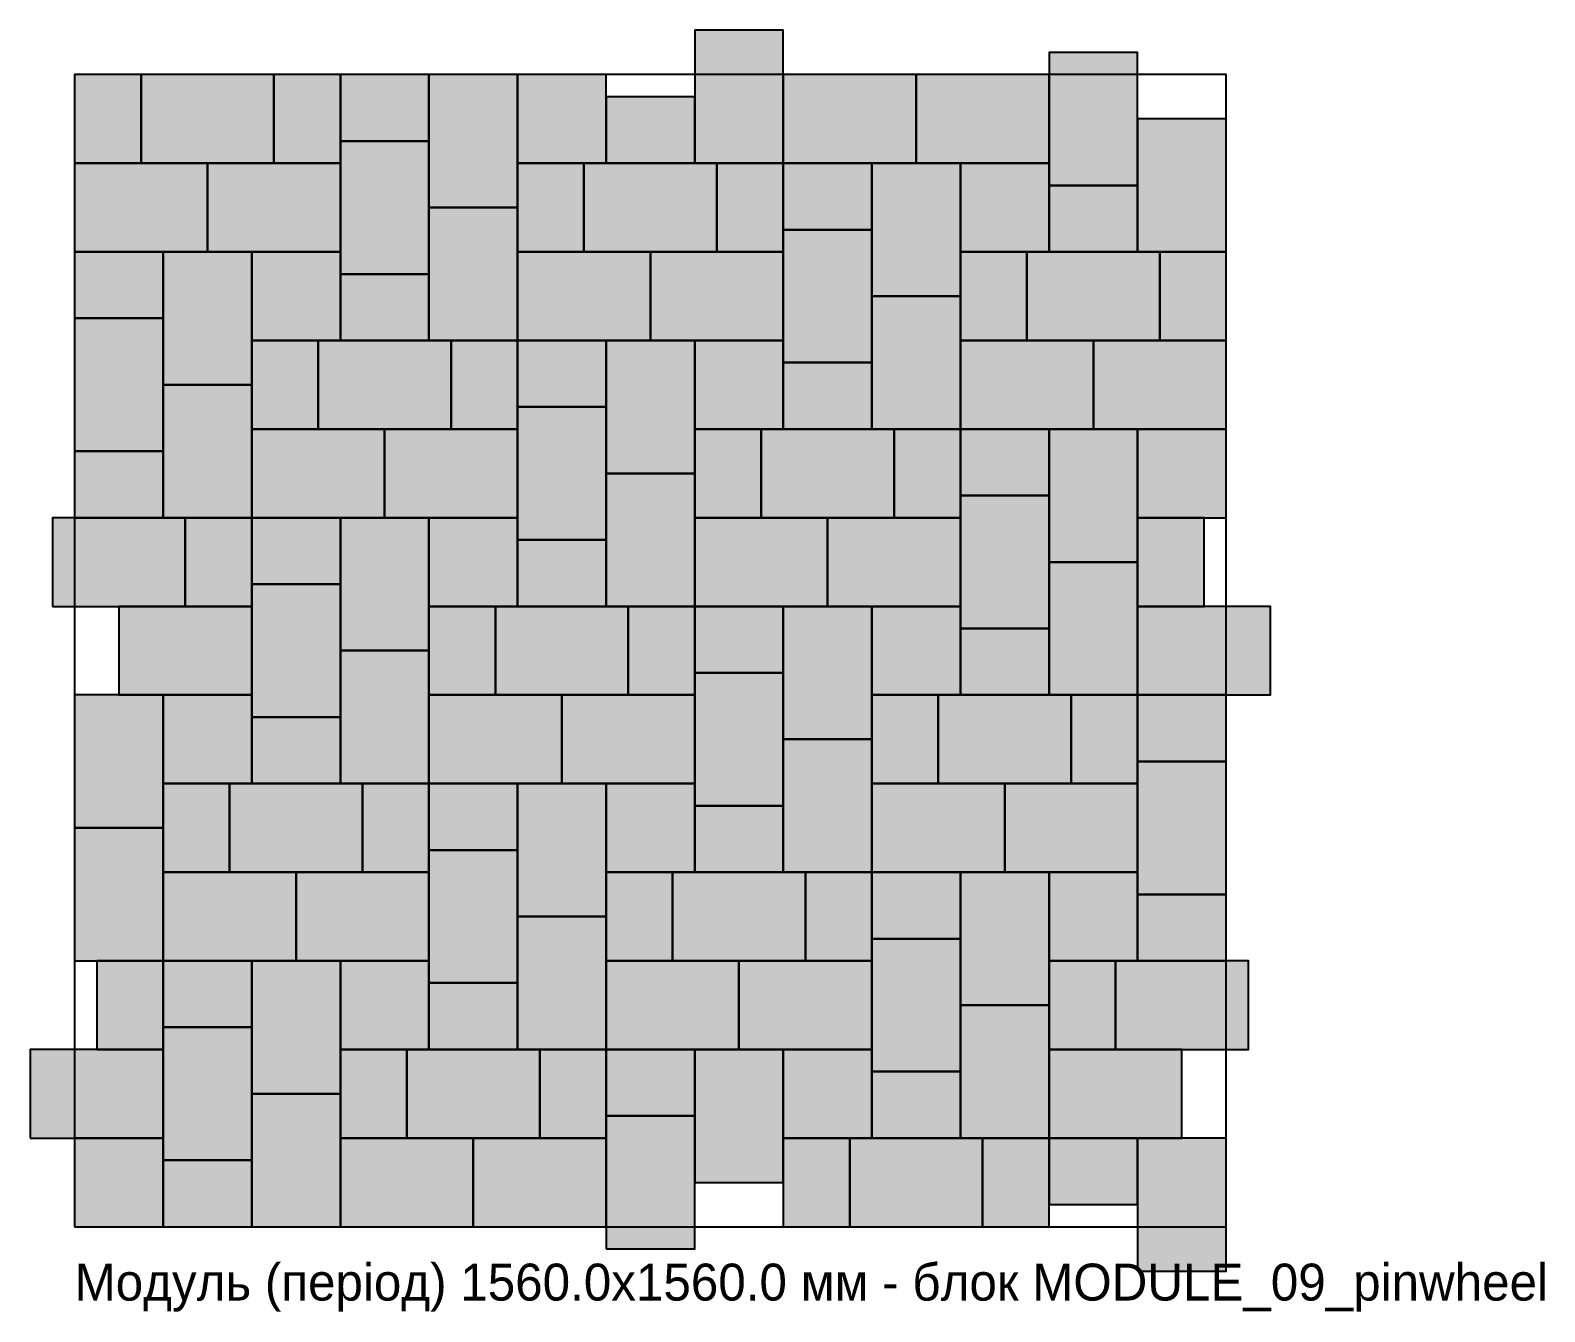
# Model space of a CAD drawing. Header units: millimetres. Extents: x 0 to 4791, y -138 to 2460.
# Drawn here: x 2740 to 4791, y 725 to 2460 of the extents above; entities that cross this region are included whole.
import ezdxf

# ---------------------------------------------------------------- set-up
doc = ezdxf.new("R2010")
doc.units = ezdxf.units.MM
for name, color, linetype in [('BRUK_120x120', 252, 'Continuous'), ('BRUK_120x120_FILL', 252, 'Continuous'), ('BRUK_180x120', 250, 'Continuous'), ('BRUK_180x120_FILL', 250, 'Continuous'), ('BRUK_90x120', 254, 'Continuous'), ('BRUK_90x120_FILL', 254, 'Continuous'), ('MODULE', 3, 'Continuous'), ('TEXT', 7, 'Continuous')]:
    doc.layers.add(name, color=color, linetype=linetype)

# ---------------------------------------------------------------- blocks, each defined once
blk = doc.blocks.new('MODULE_09_pinwheel')
at = {"layer": 'BRUK_120x120_FILL', "true_color": 0x9b9ea2}
for points in [[(600, 1440), (720, 1440), (720, 1560), (600, 1560)], [(1200, 1320), (1320, 1320), (1320, 1440), (1200, 1440)], [(240, 1200), (360, 1200), (360, 1320), (240, 1320)], [(840, 1080), (960, 1080), (960, 1200), (840, 1200)], [(1440, 960), (1560, 960), (1560, 1080), (1440, 1080)], [(480, 840), (600, 840), (600, 960), (480, 960)], [(1080, 720), (1200, 720), (1200, 840), (1080, 840)], [(120, 600), (240, 600), (240, 720), (120, 720)], [(720, 480), (840, 480), (840, 600), (720, 600)], [(1320, 360), (1440, 360), (1440, 480), (1320, 480)], [(360, 240), (480, 240), (480, 360), (360, 360)], [(960, 120), (1080, 120), (1080, 240), (960, 240)], [(0, 0), (120, 0), (120, 120), (0, 120)]]:
    blk.add_hatch(color=7, dxfattribs=at).paths.add_polyline_path(points)
at = {"layer": 'BRUK_180x120_FILL', "true_color": 0x6c6f73}
for points in [[(840, 1440), (960, 1440), (960, 1620), (840, 1620)], [(1320, 1410), (1440, 1410), (1440, 1590), (1320, 1590)], [(90, 1440), (270, 1440), (270, 1560), (90, 1560)], [(480, 1380), (600, 1380), (600, 1560), (480, 1560)], [(960, 1440), (1140, 1440), (1140, 1560), (960, 1560)], [(1140, 1440), (1320, 1440), (1320, 1560), (1140, 1560)], [(1440, 1320), (1560, 1320), (1560, 1500), (1440, 1500)], [(360, 1290), (480, 1290), (480, 1470), (360, 1470)], [(0, 1320), (180, 1320), (180, 1440), (0, 1440)], [(180, 1320), (360, 1320), (360, 1440), (180, 1440)], [(690, 1320), (870, 1320), (870, 1440), (690, 1440)], [(1080, 1260), (1200, 1260), (1200, 1440), (1080, 1440)], [(480, 1200), (600, 1200), (600, 1380), (480, 1380)], [(960, 1170), (1080, 1170), (1080, 1350), (960, 1350)], [(120, 1140), (240, 1140), (240, 1320), (120, 1320)], [(600, 1200), (780, 1200), (780, 1320), (600, 1320)], [(780, 1200), (960, 1200), (960, 1320), (780, 1320)], [(1290, 1200), (1470, 1200), (1470, 1320), (1290, 1320)], [(1080, 1080), (1200, 1080), (1200, 1260), (1080, 1260)], [(0, 1050), (120, 1050), (120, 1230), (0, 1230)], [(330, 1080), (510, 1080), (510, 1200), (330, 1200)], [(720, 1020), (840, 1020), (840, 1200), (720, 1200)], [(1200, 1080), (1380, 1080), (1380, 1200), (1200, 1200)], [(1380, 1080), (1560, 1080), (1560, 1200), (1380, 1200)], [(120, 960), (240, 960), (240, 1140), (120, 1140)], [(600, 930), (720, 930), (720, 1110), (600, 1110)], [(240, 960), (420, 960), (420, 1080), (240, 1080)], [(420, 960), (600, 960), (600, 1080), (420, 1080)], [(930, 960), (1110, 960), (1110, 1080), (930, 1080)], [(1320, 900), (1440, 900), (1440, 1080), (1320, 1080)], [(720, 840), (840, 840), (840, 1020), (720, 1020)], [(1200, 810), (1320, 810), (1320, 990), (1200, 990)], [(-30, 840), (150, 840), (150, 960), (-30, 960)], [(360, 780), (480, 780), (480, 960), (360, 960)], [(840, 840), (1020, 840), (1020, 960), (840, 960)], [(1020, 840), (1200, 840), (1200, 960), (1020, 960)], [(1320, 720), (1440, 720), (1440, 900), (1320, 900)], [(240, 690), (360, 690), (360, 870), (240, 870)], [(60, 720), (240, 720), (240, 840), (60, 840)], [(570, 720), (750, 720), (750, 840), (570, 840)], [(960, 660), (1080, 660), (1080, 840), (960, 840)], [(1440, 720), (1620, 720), (1620, 840), (1440, 840)], [(360, 600), (480, 600), (480, 780), (360, 780)], [(840, 570), (960, 570), (960, 750), (840, 750)], [(0, 540), (120, 540), (120, 720), (0, 720)], [(480, 600), (660, 600), (660, 720), (480, 720)], [(660, 600), (840, 600), (840, 720), (660, 720)], [(1170, 600), (1350, 600), (1350, 720), (1170, 720)], [(960, 480), (1080, 480), (1080, 660), (960, 660)], [(1440, 450), (1560, 450), (1560, 630), (1440, 630)], [(210, 480), (390, 480), (390, 600), (210, 600)], [(600, 420), (720, 420), (720, 600), (600, 600)], [(1080, 480), (1260, 480), (1260, 600), (1080, 600)], [(1260, 480), (1440, 480), (1440, 600), (1260, 600)], [(0, 360), (120, 360), (120, 540), (0, 540)], [(480, 330), (600, 330), (600, 510), (480, 510)], [(120, 360), (300, 360), (300, 480), (120, 480)], [(300, 360), (480, 360), (480, 480), (300, 480)], [(810, 360), (990, 360), (990, 480), (810, 480)], [(1200, 300), (1320, 300), (1320, 480), (1200, 480)], [(600, 240), (720, 240), (720, 420), (600, 420)], [(1080, 210), (1200, 210), (1200, 390), (1080, 390)], [(240, 180), (360, 180), (360, 360), (240, 360)], [(720, 240), (900, 240), (900, 360), (720, 360)], [(900, 240), (1080, 240), (1080, 360), (900, 360)], [(1410, 240), (1590, 240), (1590, 360), (1410, 360)], [(1200, 120), (1320, 120), (1320, 300), (1200, 300)], [(120, 90), (240, 90), (240, 270), (120, 270)], [(-60, 120), (120, 120), (120, 240), (-60, 240)], [(450, 120), (630, 120), (630, 240), (450, 240)], [(840, 60), (960, 60), (960, 240), (840, 240)], [(1320, 120), (1500, 120), (1500, 240), (1320, 240)], [(240, 0), (360, 0), (360, 180), (240, 180)], [(720, -30), (840, -30), (840, 150), (720, 150)], [(360, 0), (540, 0), (540, 120), (360, 120)], [(540, 0), (720, 0), (720, 120), (540, 120)], [(1050, 0), (1230, 0), (1230, 120), (1050, 120)], [(1440, -60), (1560, -60), (1560, 120), (1440, 120)]]:
    blk.add_hatch(color=7, dxfattribs=at).paths.add_polyline_path(points)
at = {"layer": 'BRUK_90x120_FILL', "true_color": 0xcfd0d1}
for points in [[(0, 1440), (90, 1440), (90, 1560), (0, 1560)], [(270, 1440), (360, 1440), (360, 1560), (270, 1560)], [(360, 1470), (480, 1470), (480, 1560), (360, 1560)], [(720, 1440), (840, 1440), (840, 1530), (720, 1530)], [(600, 1320), (690, 1320), (690, 1440), (600, 1440)], [(870, 1320), (960, 1320), (960, 1440), (870, 1440)], [(960, 1350), (1080, 1350), (1080, 1440), (960, 1440)], [(1320, 1320), (1440, 1320), (1440, 1410), (1320, 1410)], [(0, 1230), (120, 1230), (120, 1320), (0, 1320)], [(1200, 1200), (1290, 1200), (1290, 1320), (1200, 1320)], [(1470, 1200), (1560, 1200), (1560, 1320), (1470, 1320)], [(360, 1200), (480, 1200), (480, 1290), (360, 1290)], [(240, 1080), (330, 1080), (330, 1200), (240, 1200)], [(510, 1080), (600, 1080), (600, 1200), (510, 1200)], [(600, 1110), (720, 1110), (720, 1200), (600, 1200)], [(960, 1080), (1080, 1080), (1080, 1170), (960, 1170)], [(840, 960), (930, 960), (930, 1080), (840, 1080)], [(1110, 960), (1200, 960), (1200, 1080), (1110, 1080)], [(1200, 990), (1320, 990), (1320, 1080), (1200, 1080)], [(0, 960), (120, 960), (120, 1050), (0, 1050)], [(150, 840), (240, 840), (240, 960), (150, 960)], [(240, 870), (360, 870), (360, 960), (240, 960)], [(1440, 840), (1530, 840), (1530, 960), (1440, 960)], [(600, 840), (720, 840), (720, 930), (600, 930)], [(480, 720), (570, 720), (570, 840), (480, 840)], [(750, 720), (840, 720), (840, 840), (750, 840)], [(840, 750), (960, 750), (960, 840), (840, 840)], [(1200, 720), (1320, 720), (1320, 810), (1200, 810)], [(1080, 600), (1170, 600), (1170, 720), (1080, 720)], [(1350, 600), (1440, 600), (1440, 720), (1350, 720)], [(1440, 630), (1560, 630), (1560, 720), (1440, 720)], [(240, 600), (360, 600), (360, 690), (240, 690)], [(120, 480), (210, 480), (210, 600), (120, 600)], [(390, 480), (480, 480), (480, 600), (390, 600)], [(480, 510), (600, 510), (600, 600), (480, 600)], [(840, 480), (960, 480), (960, 570), (840, 570)], [(720, 360), (810, 360), (810, 480), (720, 480)], [(990, 360), (1080, 360), (1080, 480), (990, 480)], [(1080, 390), (1200, 390), (1200, 480), (1080, 480)], [(1440, 360), (1560, 360), (1560, 450), (1440, 450)], [(30, 240), (120, 240), (120, 360), (30, 360)], [(120, 270), (240, 270), (240, 360), (120, 360)], [(1320, 240), (1410, 240), (1410, 360), (1320, 360)], [(480, 240), (600, 240), (600, 330), (480, 330)], [(360, 120), (450, 120), (450, 240), (360, 240)], [(630, 120), (720, 120), (720, 240), (630, 240)], [(720, 150), (840, 150), (840, 240), (720, 240)], [(1080, 120), (1200, 120), (1200, 210), (1080, 210)], [(960, 0), (1050, 0), (1050, 120), (960, 120)], [(1230, 0), (1320, 0), (1320, 120), (1230, 120)], [(1320, 30), (1440, 30), (1440, 120), (1320, 120)], [(120, 0), (240, 0), (240, 90), (120, 90)]]:
    blk.add_hatch(color=7, dxfattribs=at).paths.add_polyline_path(points)
at = {"layer": 'BRUK_120x120'}
for points in [[(600, 1440), (720, 1440), (720, 1560), (600, 1560)], [(1200, 1320), (1320, 1320), (1320, 1440), (1200, 1440)], [(240, 1200), (360, 1200), (360, 1320), (240, 1320)], [(840, 1080), (960, 1080), (960, 1200), (840, 1200)], [(1440, 960), (1560, 960), (1560, 1080), (1440, 1080)], [(480, 840), (600, 840), (600, 960), (480, 960)], [(1080, 720), (1200, 720), (1200, 840), (1080, 840)], [(120, 600), (240, 600), (240, 720), (120, 720)], [(720, 480), (840, 480), (840, 600), (720, 600)], [(1320, 360), (1440, 360), (1440, 480), (1320, 480)], [(360, 240), (480, 240), (480, 360), (360, 360)], [(960, 120), (1080, 120), (1080, 240), (960, 240)], [(0, 0), (120, 0), (120, 120), (0, 120)]]:
    blk.add_lwpolyline(points, close=True, dxfattribs=at)
at = {"layer": 'BRUK_180x120'}
for points in [[(840, 1440), (960, 1440), (960, 1620), (840, 1620)], [(1320, 1410), (1440, 1410), (1440, 1590), (1320, 1590)], [(90, 1440), (270, 1440), (270, 1560), (90, 1560)], [(480, 1380), (600, 1380), (600, 1560), (480, 1560)], [(960, 1440), (1140, 1440), (1140, 1560), (960, 1560)], [(1140, 1440), (1320, 1440), (1320, 1560), (1140, 1560)], [(1440, 1320), (1560, 1320), (1560, 1500), (1440, 1500)], [(360, 1290), (480, 1290), (480, 1470), (360, 1470)], [(0, 1320), (180, 1320), (180, 1440), (0, 1440)], [(180, 1320), (360, 1320), (360, 1440), (180, 1440)], [(690, 1320), (870, 1320), (870, 1440), (690, 1440)], [(1080, 1260), (1200, 1260), (1200, 1440), (1080, 1440)], [(480, 1200), (600, 1200), (600, 1380), (480, 1380)], [(960, 1170), (1080, 1170), (1080, 1350), (960, 1350)], [(120, 1140), (240, 1140), (240, 1320), (120, 1320)], [(600, 1200), (780, 1200), (780, 1320), (600, 1320)], [(780, 1200), (960, 1200), (960, 1320), (780, 1320)], [(1290, 1200), (1470, 1200), (1470, 1320), (1290, 1320)], [(1080, 1080), (1200, 1080), (1200, 1260), (1080, 1260)], [(0, 1050), (120, 1050), (120, 1230), (0, 1230)], [(330, 1080), (510, 1080), (510, 1200), (330, 1200)], [(720, 1020), (840, 1020), (840, 1200), (720, 1200)], [(1200, 1080), (1380, 1080), (1380, 1200), (1200, 1200)], [(1380, 1080), (1560, 1080), (1560, 1200), (1380, 1200)], [(120, 960), (240, 960), (240, 1140), (120, 1140)], [(600, 930), (720, 930), (720, 1110), (600, 1110)], [(240, 960), (420, 960), (420, 1080), (240, 1080)], [(420, 960), (600, 960), (600, 1080), (420, 1080)], [(930, 960), (1110, 960), (1110, 1080), (930, 1080)], [(1320, 900), (1440, 900), (1440, 1080), (1320, 1080)], [(720, 840), (840, 840), (840, 1020), (720, 1020)], [(1200, 810), (1320, 810), (1320, 990), (1200, 990)], [(-30, 840), (150, 840), (150, 960), (-30, 960)], [(360, 780), (480, 780), (480, 960), (360, 960)], [(840, 840), (1020, 840), (1020, 960), (840, 960)], [(1020, 840), (1200, 840), (1200, 960), (1020, 960)], [(1320, 720), (1440, 720), (1440, 900), (1320, 900)], [(240, 690), (360, 690), (360, 870), (240, 870)], [(60, 720), (240, 720), (240, 840), (60, 840)], [(570, 720), (750, 720), (750, 840), (570, 840)], [(960, 660), (1080, 660), (1080, 840), (960, 840)], [(1440, 720), (1620, 720), (1620, 840), (1440, 840)], [(360, 600), (480, 600), (480, 780), (360, 780)], [(840, 570), (960, 570), (960, 750), (840, 750)], [(0, 540), (120, 540), (120, 720), (0, 720)], [(480, 600), (660, 600), (660, 720), (480, 720)], [(660, 600), (840, 600), (840, 720), (660, 720)], [(1170, 600), (1350, 600), (1350, 720), (1170, 720)], [(960, 480), (1080, 480), (1080, 660), (960, 660)], [(1440, 450), (1560, 450), (1560, 630), (1440, 630)], [(210, 480), (390, 480), (390, 600), (210, 600)], [(600, 420), (720, 420), (720, 600), (600, 600)], [(1080, 480), (1260, 480), (1260, 600), (1080, 600)], [(1260, 480), (1440, 480), (1440, 600), (1260, 600)], [(0, 360), (120, 360), (120, 540), (0, 540)], [(480, 330), (600, 330), (600, 510), (480, 510)], [(120, 360), (300, 360), (300, 480), (120, 480)], [(300, 360), (480, 360), (480, 480), (300, 480)], [(810, 360), (990, 360), (990, 480), (810, 480)], [(1200, 300), (1320, 300), (1320, 480), (1200, 480)], [(600, 240), (720, 240), (720, 420), (600, 420)], [(1080, 210), (1200, 210), (1200, 390), (1080, 390)], [(240, 180), (360, 180), (360, 360), (240, 360)], [(720, 240), (900, 240), (900, 360), (720, 360)], [(900, 240), (1080, 240), (1080, 360), (900, 360)], [(1410, 240), (1590, 240), (1590, 360), (1410, 360)], [(1200, 120), (1320, 120), (1320, 300), (1200, 300)], [(120, 90), (240, 90), (240, 270), (120, 270)], [(-60, 120), (120, 120), (120, 240), (-60, 240)], [(450, 120), (630, 120), (630, 240), (450, 240)], [(840, 60), (960, 60), (960, 240), (840, 240)], [(1320, 120), (1500, 120), (1500, 240), (1320, 240)], [(240, 0), (360, 0), (360, 180), (240, 180)], [(720, -30), (840, -30), (840, 150), (720, 150)], [(360, 0), (540, 0), (540, 120), (360, 120)], [(540, 0), (720, 0), (720, 120), (540, 120)], [(1050, 0), (1230, 0), (1230, 120), (1050, 120)], [(1440, -60), (1560, -60), (1560, 120), (1440, 120)]]:
    blk.add_lwpolyline(points, close=True, dxfattribs=at)
at = {"layer": 'BRUK_90x120'}
for points in [[(0, 1440), (90, 1440), (90, 1560), (0, 1560)], [(270, 1440), (360, 1440), (360, 1560), (270, 1560)], [(360, 1470), (480, 1470), (480, 1560), (360, 1560)], [(720, 1440), (840, 1440), (840, 1530), (720, 1530)], [(600, 1320), (690, 1320), (690, 1440), (600, 1440)], [(870, 1320), (960, 1320), (960, 1440), (870, 1440)], [(960, 1350), (1080, 1350), (1080, 1440), (960, 1440)], [(1320, 1320), (1440, 1320), (1440, 1410), (1320, 1410)], [(0, 1230), (120, 1230), (120, 1320), (0, 1320)], [(1200, 1200), (1290, 1200), (1290, 1320), (1200, 1320)], [(1470, 1200), (1560, 1200), (1560, 1320), (1470, 1320)], [(360, 1200), (480, 1200), (480, 1290), (360, 1290)], [(240, 1080), (330, 1080), (330, 1200), (240, 1200)], [(510, 1080), (600, 1080), (600, 1200), (510, 1200)], [(600, 1110), (720, 1110), (720, 1200), (600, 1200)], [(960, 1080), (1080, 1080), (1080, 1170), (960, 1170)], [(840, 960), (930, 960), (930, 1080), (840, 1080)], [(1110, 960), (1200, 960), (1200, 1080), (1110, 1080)], [(1200, 990), (1320, 990), (1320, 1080), (1200, 1080)], [(0, 960), (120, 960), (120, 1050), (0, 1050)], [(150, 840), (240, 840), (240, 960), (150, 960)], [(240, 870), (360, 870), (360, 960), (240, 960)], [(1440, 840), (1530, 840), (1530, 960), (1440, 960)], [(600, 840), (720, 840), (720, 930), (600, 930)], [(480, 720), (570, 720), (570, 840), (480, 840)], [(750, 720), (840, 720), (840, 840), (750, 840)], [(840, 750), (960, 750), (960, 840), (840, 840)], [(1200, 720), (1320, 720), (1320, 810), (1200, 810)], [(1080, 600), (1170, 600), (1170, 720), (1080, 720)], [(1350, 600), (1440, 600), (1440, 720), (1350, 720)], [(1440, 630), (1560, 630), (1560, 720), (1440, 720)], [(240, 600), (360, 600), (360, 690), (240, 690)], [(120, 480), (210, 480), (210, 600), (120, 600)], [(390, 480), (480, 480), (480, 600), (390, 600)], [(480, 510), (600, 510), (600, 600), (480, 600)], [(840, 480), (960, 480), (960, 570), (840, 570)], [(720, 360), (810, 360), (810, 480), (720, 480)], [(990, 360), (1080, 360), (1080, 480), (990, 480)], [(1080, 390), (1200, 390), (1200, 480), (1080, 480)], [(1440, 360), (1560, 360), (1560, 450), (1440, 450)], [(30, 240), (120, 240), (120, 360), (30, 360)], [(120, 270), (240, 270), (240, 360), (120, 360)], [(1320, 240), (1410, 240), (1410, 360), (1320, 360)], [(480, 240), (600, 240), (600, 330), (480, 330)], [(360, 120), (450, 120), (450, 240), (360, 240)], [(630, 120), (720, 120), (720, 240), (630, 240)], [(720, 150), (840, 150), (840, 240), (720, 240)], [(1080, 120), (1200, 120), (1200, 210), (1080, 210)], [(960, 0), (1050, 0), (1050, 120), (960, 120)], [(1230, 0), (1320, 0), (1320, 120), (1230, 120)], [(1320, 30), (1440, 30), (1440, 120), (1320, 120)], [(120, 0), (240, 0), (240, 90), (120, 90)]]:
    blk.add_lwpolyline(points, close=True, dxfattribs=at)
at = {"layer": 'MODULE'}
blk.add_lwpolyline([(0, 0), (1560, 0), (1560, 1560), (0, 1560)], close=True, dxfattribs=at)

msp = doc.modelspace()

# ---------------------------------------------------------------- block references
msp.add_blockref('MODULE_09_pinwheel', (2800, 840))

# ---------------------------------------------------------------- texts
at = {"layer": 'TEXT'}
msp.add_text('Модуль (період) 1560.0x1560.0 мм - блок MODULE_09_pinwheel', height=50, dxfattribs=at).set_placement((2800, 740))

doc.saveas('drawing.dxf')
